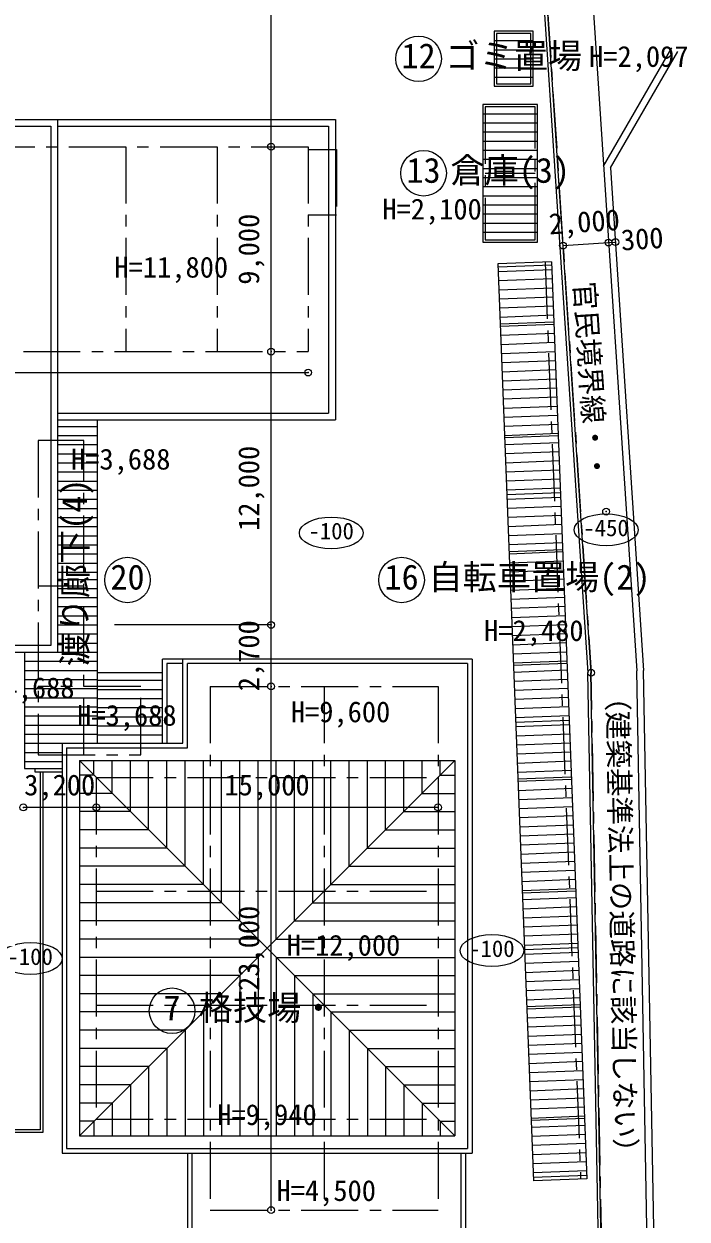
# Model space of a CAD drawing. Units: millimetres at full size, sheet at 1:500. Extents: x -140000 to 140000, y -100000 to 100000.
# Drawn here: x 39486 to 68591, y 7476 to 59963 of the extents above; entities that cross this region are included whole.
import ezdxf
from ezdxf.enums import TextEntityAlignment as Align

# ---------------------------------------------------------------- set-up
doc = ezdxf.new("R2010")
doc.units = ezdxf.units.MM
doc.header["$LTSCALE"] = 500
doc.header["$PDMODE"] = 32
doc.header["$PDSIZE"] = 300
doc.linetypes.add('CHAIN1', pattern=[8, 5, -1, 1, -1])
for name, color, linetype in [('2-B', 7, 'Continuous'), ('5-0', 4, 'CHAIN1'), ('5-3', 6, 'Continuous'), ('5-9', 4, 'Continuous'), ('5-A', 3, 'Continuous'), ('5-B', 7, 'Continuous'), ('5-C', 4, 'Continuous'), ('D-3', 7, 'Continuous'), ('D-8', 7, 'Continuous'), ('D-9', 4, 'Continuous'), ('D-B', 7, 'Continuous')]:
    doc.layers.add(name, color=color, linetype=linetype)
doc.styles.add('ＭＳ ゴシック', font='')
doc.styles.get('ＭＳ ゴシック').set_extended_font_data('MS Gothic')

msp = doc.modelspace()

# ---------------------------------------------------------------- linework, layer by layer
at = {"layer": '2-B'}
for p, q in [((50336.1, 54571.2), (50336.1, 74871.2)), ((50336.1, 45571.2), (50336.1, 54571.2)), ((50336.1, 33571.2), (50336.1, 45571.2)), ((13460.6, 44652.6), (51960.6, 44652.6)), ((50336.1, 30871.2), (50336.1, 33571.2)), ((50336.1, 7871.2), (50336.1, 30871.2)), ((42660.6, 25558.4), (39460.6, 25558.4)), ((57660.6, 25558.4), (42660.6, 25558.4))]:
    msp.add_line(p, q, dxfattribs=at)
at = {"layer": '5-0'}
for p, q in [((60227.3, 59537.7), (60227.3, 57324.7)), ((61739.3, 59537.7), (60227.3, 59537.7)), ((61927.3, 50484.7), (61927.3, 56324.7)), ((43960.6, 54571.2), (43960.6, 45571.2)), ((47960.6, 54571.2), (47960.6, 45571.2)), ((59727.3, 53404.7), (61927.3, 53404.7)), ((51960.6, 51571.2), (53210.6, 51571.2)), ((59727.3, 50484.7), (61927.3, 50484.7)), ((62641.7, 49363.6), (60293.4, 49272.8)), ((62361.1, 49502.8), (63918.2, 9232.9)), ((62738.3, 46865.4), (60390, 46774.6)), ((62834.9, 44367.3), (60486.6, 44276.5)), ((40110.6, 41671.2), (40110.6, 27871.2)), ((42110.6, 41671.2), (40110.6, 41671.2)), ((42110.6, 27871.2), (42110.6, 41671.2)), ((62931.5, 41869.2), (60583.2, 41778.4)), ((63028.1, 39371), (60679.8, 39280.2)), ((63124.6, 36872.9), (60776.4, 36782.1)), ((42110.6, 35271.2), (40110.6, 35271.2)), ((63221.2, 34374.8), (60873, 34284)), ((63317.8, 31876.6), (60969.6, 31785.8)), ((44610.6, 30871.2), (40110.6, 30871.2)), ((44610.6, 27871.2), (44610.6, 30871.2)), ((47660.6, 30871.2), (57660.6, 30871.2)), ((47660.6, 30871.2), (47660.6, 7871.2)), ((52660.6, 30871.2), (52660.6, 7871.2)), ((57660.6, 30871.2), (57660.6, 7871.2)), ((63414.4, 29378.5), (61066.2, 29287.7)), ((40110.6, 27871.2), (44610.6, 27871.2)), ((42660.6, 26871.2), (42660.6, 11871.2)), ((42660.6, 26871.2), (57660.6, 26871.2)), ((63511, 26880.4), (61162.8, 26789.6)), ((63607.6, 24382.2), (61259.4, 24291.4)), ((42660.6, 21871.2), (57660.6, 21871.2)), ((63704.2, 21884.1), (61356, 21793.3)), ((63800.8, 19386), (61452.6, 19295.2)), ((42660.6, 16871.2), (57660.6, 16871.2)), ((63897.4, 16887.8), (61549.2, 16797)), ((63994, 14389.7), (61645.7, 14298.9)), ((42660.6, 11871.2), (57660.6, 11871.2)), ((64090.6, 11891.6), (61742.3, 11800.8)), ((64187.2, 9393.4), (61838.9, 9302.6)), ((47660.6, 7871.2), (57660.6, 7871.2))]:
    msp.add_line(p, q, dxfattribs=at)
at = {"layer": '5-0', "color": 7}
for p, q in [((13460.6, 54571.2), (51960.6, 54571.2)), ((51960.6, 54571.2), (51960.6, 45571.2)), ((39460.6, 45571.2), (51960.6, 45571.2))]:
    msp.add_line(p, q, dxfattribs=at)
at = {"layer": '5-0'}
for points in [[(60227.3, 57324.7), (61739.3, 57324.7), (61739.3, 59537.7)], [(61927.3, 56324.7), (59727.3, 56324.7), (59727.3, 50484.7)], [(51960.6, 54451.2), (53210.6, 54451.2), (53210.6, 51571.2)]]:
    msp.add_lwpolyline(points, dxfattribs=at)
at = {"layer": '5-3', "color": 3}
for p, q in [((61839.3, 59637.7), (60127.3, 59637.7)), ((61839.3, 57224.7), (61839.3, 59637.7)), ((62027.3, 56424.7), (59627.3, 56424.7)), ((62027.3, 50384.7), (62027.3, 56424.7)), ((40960.6, 42871.2), (52860.6, 42871.2)), ((40960.6, 42571.2), (53160.6, 42571.2)), ((46460.6, 28371.2), (46460.6, 32071.2)), ((59160.6, 32071.2), (46460.6, 32071.2)), ((59160.6, 32071.2), (59160.6, 10371.2)), ((58960.6, 31871.2), (46660.6, 31871.2)), ((46660.6, 28171.2), (46660.6, 31871.2)), ((58960.6, 31871.2), (58960.6, 10571.2)), ((41160.6, 28371.2), (46460.6, 28371.2)), ((41160.6, 28371.2), (41160.6, 10371.2)), ((41360.6, 28171.2), (41360.6, 10571.2)), ((41360.6, 28171.2), (46660.6, 28171.2)), ((41360.6, 10571.2), (58960.6, 10571.2)), ((41160.6, 10371.2), (59160.6, 10371.2))]:
    msp.add_line(p, q, dxfattribs=at)
at = {"layer": '5-3'}
for p, q in [((12260.6, 55471.2), (40660.6, 55471.2)), ((11960.6, 32371.2), (40960.6, 32371.2)), ((58400.6, 27611.2), (41920.6, 11131.2)), ((58400.6, 11131.2), (41920.6, 27611.2))]:
    msp.add_line(p, q, dxfattribs=at)
at = {"layer": '5-3', "color": 7}
for p, q in [((42710.6, 35871.2), (42710.6, 42571.2)), ((42710.6, 35871.2), (40960.6, 35871.2)), ((42710.6, 28371.2), (42710.6, 35871.2)), ((39510.6, 32371.2), (39510.6, 27271.2)), ((46460.6, 32071.2), (45560.6, 32071.2)), ((45560.6, 28371.2), (45560.6, 32071.2)), ((45560.6, 31471.2), (42710.6, 31471.2)), ((39510.6, 27271.2), (41160.6, 27271.2)), ((46660.6, 10371.2), (46660.6, 6671.2)), ((58660.6, 10371.2), (58660.6, 6871.2)), ((58860.6, 10371.2), (58860.6, 6671.2))]:
    msp.add_line(p, q, dxfattribs=at)
at = {"layer": '5-3', "color": 3}
for points in [[(60127.3, 59637.7), (60127.3, 57224.7), (61839.3, 57224.7)], [(59627.3, 56424.7), (59627.3, 50384.7), (62027.3, 50384.7)], [(40960.6, 55771.2), (53160.6, 55771.2), (53160.6, 42571.2)], [(40960.6, 55471.2), (52860.6, 55471.2), (52860.6, 42871.2)], [(62635.9, 49513.4), (60287.6, 49422.7), (61844.7, 9152.7)], [(62635.9, 49513.4), (64193, 9243.5), (61844.7, 9152.7)]]:
    msp.add_lwpolyline(points, dxfattribs=at)
at = {"layer": '5-3'}
for points in [[(11960.6, 55771.2), (40960.6, 55771.2), (40960.6, 32371.2)], [(40660.6, 55471.2), (40660.6, 32671.2), (12260.6, 32671.2), (12260.6, 41971.2), (10760.6, 41971.2), (10760.6, 52671.2), (12260.6, 52671.2)], [(41920.6, 27611.2), (41920.6, 11131.2), (58400.6, 11131.2)], [(41920.6, 27611.2), (58400.6, 27611.2), (58400.6, 11131.2)]]:
    msp.add_lwpolyline(points, dxfattribs=at)
at = {"layer": '5-3', "color": 7}
for points in [[(46460.6, 31871.2), (45760.6, 31871.2), (45760.6, 28371.2)], [(46860.6, 10371.2), (46860.6, 6871.2), (58660.6, 6871.2)]]:
    msp.add_lwpolyline(points, dxfattribs=at)
at = {"layer": '5-9'}
for p, q in [((39960.6, 27271.2), (39960.6, 27121.2)), ((39960.6, 27121.2), (41160.6, 27121.2))]:
    msp.add_line(p, q, dxfattribs=at)
at = {"layer": '5-A'}
for centre in [(56808.3, 58431.2), (57027.3, 53404.7), (44033.4, 35541.9), (56063, 35541.9), (45985.6, 16625.7)]:
    msp.add_circle(centre, 1000, dxfattribs=at)
at = {"layer": '5-B'}
msp.add_line((50336.1, 33571.2), (43460.6, 33571.2), dxfattribs=at)
for p in [(50336.1, 54571.2), (50336.1, 45571.2), (51960.6, 44652.6), (50336.1, 33571.2), (50336.1, 30871.2), (39460.6, 25558.4), (42660.6, 25558.4), (57660.6, 25558.4), (50336.1, 7871.2)]:
    msp.add_point(p, dxfattribs=at)
at = {"layer": '5-C'}
for p, q in [((60127.3, 59231.2), (61839.3, 59231.2)), ((60127.3, 58831.2), (61839.3, 58831.2)), ((60127.3, 58431.2), (61839.3, 58431.2)), ((60127.3, 58031.2), (61839.3, 58031.2)), ((60127.3, 57631.2), (61839.3, 57631.2)), ((62027.3, 56004.7), (59627.3, 56004.7)), ((62027.3, 55604.7), (59627.3, 55604.7)), ((62027.3, 55204.7), (59627.3, 55204.7)), ((62027.3, 54804.7), (59627.3, 54804.7)), ((62027.3, 54404.7), (59627.3, 54404.7)), ((62027.3, 54004.7), (59627.3, 54004.7)), ((62027.3, 53604.7), (59627.3, 53604.7)), ((62027.3, 53204.7), (59627.3, 53204.7)), ((62027.3, 52804.7), (59627.3, 52804.7)), ((62027.3, 52404.7), (59627.3, 52404.7)), ((62027.3, 52004.7), (59627.3, 52004.7)), ((62027.3, 51604.7), (59627.3, 51604.7)), ((62027.3, 51204.7), (59627.3, 51204.7)), ((62027.3, 50804.7), (59627.3, 50804.7)), ((62649.4, 49163.7), (60301.2, 49072.9)), ((62664.9, 48764), (60316.6, 48673.2)), ((62680.3, 48364.3), (60332.1, 48273.5)), ((62695.8, 47964.6), (60347.5, 47873.8)), ((62711.2, 47564.9), (60363, 47474.1)), ((62726.7, 47165.2), (60378.4, 47074.4)), ((62742.1, 46765.5), (60393.9, 46674.7)), ((62757.6, 46365.8), (60409.3, 46275)), ((62773, 45966.1), (60424.8, 45875.3)), ((62788.5, 45566.4), (60440.3, 45475.6)), ((62804, 45166.7), (60455.7, 45075.9)), ((62819.4, 44767), (60471.2, 44676.2)), ((62834.9, 44367.3), (60486.6, 44276.5)), ((62850.3, 43967.6), (60502.1, 43876.8)), ((62865.8, 43567.9), (60517.5, 43477.1)), ((62881.2, 43168.2), (60533, 43077.4)), ((62896.7, 42768.5), (60548.4, 42677.7)), ((42710.6, 42271.2), (40960.6, 42271.2)), ((62912.1, 42368.8), (60563.9, 42278)), ((42710.6, 41871.2), (40960.6, 41871.2)), ((42710.6, 41471.2), (40960.6, 41471.2)), ((62927.6, 41969.1), (60579.4, 41878.3)), ((62943.1, 41569.4), (60594.8, 41478.6)), ((42710.6, 41071.2), (40960.6, 41071.2)), ((62958.5, 41169.7), (60610.3, 41078.9)), ((42710.6, 40671.2), (40960.6, 40671.2)), ((62974, 40770), (60625.7, 40679.2)), ((42710.6, 40271.2), (40960.6, 40271.2)), ((62989.4, 40370.3), (60641.2, 40279.5)), ((63004.9, 39970.6), (60656.6, 39879.8)), ((42710.6, 39871.2), (40960.6, 39871.2)), ((42710.6, 39471.2), (40960.6, 39471.2)), ((63020.3, 39570.9), (60672.1, 39480.1)), ((42710.6, 39071.2), (40960.6, 39071.2)), ((63035.8, 39171.2), (60687.5, 39080.4)), ((42710.6, 38671.2), (40960.6, 38671.2)), ((63051.2, 38771.5), (60703, 38680.7)), ((63066.7, 38371.8), (60718.4, 38281)), ((42710.6, 38271.2), (40960.6, 38271.2)), ((42710.6, 37871.2), (40960.6, 37871.2)), ((63082.1, 37972.1), (60733.9, 37881.3)), ((42710.6, 37471.2), (40960.6, 37471.2)), ((63097.6, 37572.4), (60749.4, 37481.6)), ((42710.6, 37071.2), (40960.6, 37071.2)), ((63113.1, 37172.7), (60764.8, 37081.9)), ((63128.5, 36773), (60780.3, 36682.2)), ((42710.6, 36671.2), (40960.6, 36671.2)), ((42710.6, 36271.2), (40960.6, 36271.2)), ((63144, 36373.3), (60795.7, 36282.5)), ((63159.4, 35973.6), (60811.2, 35882.8)), ((40960.6, 35571.2), (42710.6, 35571.2)), ((40960.6, 35171.2), (42710.6, 35171.2)), ((63174.9, 35573.9), (60826.6, 35483.1)), ((63190.3, 35174.2), (60842.1, 35083.4)), ((40960.6, 34771.2), (42710.6, 34771.2)), ((63205.8, 34774.5), (60857.5, 34683.7)), ((40960.6, 34371.2), (42710.6, 34371.2)), ((63221.2, 34374.8), (60873, 34284)), ((40960.6, 33971.2), (42710.6, 33971.2)), ((63236.7, 33975.1), (60888.5, 33884.3)), ((40960.6, 33571.2), (42710.6, 33571.2)), ((40960.6, 33171.2), (42710.6, 33171.2)), ((63252.2, 33575.4), (60903.9, 33484.6)), ((63267.6, 33175.7), (60919.4, 33084.9)), ((40960.6, 32771.2), (42710.6, 32771.2)), ((63283.1, 32776), (60934.8, 32685.2)), ((40960.6, 32371.2), (42710.6, 32371.2)), ((63298.5, 32376.3), (60950.3, 32285.5)), ((39510.6, 31971.2), (42710.6, 31971.2)), ((39510.6, 31571.2), (42710.6, 31571.2)), ((63314, 31976.6), (60965.7, 31885.8)), ((63329.4, 31576.9), (60981.2, 31486.1)), ((39510.6, 31171.2), (42710.6, 31171.2)), ((45560.6, 31121.2), (42710.6, 31121.2)), ((63344.9, 31177.2), (60996.6, 31086.4)), ((39510.6, 30771.2), (42710.6, 30771.2)), ((45560.6, 30721.2), (42710.6, 30721.2)), ((63360.3, 30777.4), (61012.1, 30686.7)), ((39510.6, 30371.2), (42710.6, 30371.2)), ((39510.6, 29971.2), (42710.6, 29971.2)), ((45560.6, 30321.2), (42710.6, 30321.2)), ((45560.6, 29921.2), (42710.6, 29921.2)), ((63375.8, 30377.7), (61027.5, 30287)), ((63391.2, 29978), (61043, 29887.2)), ((39510.6, 29571.2), (42710.6, 29571.2)), ((45560.6, 29521.2), (42710.6, 29521.2)), ((63406.7, 29578.3), (61058.5, 29487.5)), ((39510.6, 29171.2), (42710.6, 29171.2)), ((45560.6, 29121.2), (42710.6, 29121.2)), ((63422.2, 29178.6), (61073.9, 29087.8)), ((39510.6, 28771.2), (42710.6, 28771.2)), ((39510.6, 28371.2), (41160.6, 28371.2)), ((45560.6, 28721.2), (42710.6, 28721.2)), ((63437.6, 28778.9), (61089.4, 28688.1)), ((63453.1, 28379.2), (61104.8, 28288.4)), ((39510.6, 27971.2), (41160.6, 27971.2)), ((63468.5, 27979.5), (61120.3, 27888.7)), ((39510.6, 27571.2), (41160.6, 27571.2)), ((42560.6, 26971.2), (42560.6, 27611.2)), ((43360.6, 26171.2), (43360.6, 27611.2)), ((44160.6, 25371.2), (44160.6, 27611.2)), ((44960.6, 24571.2), (44960.6, 27611.2)), ((45760.6, 23771.2), (45760.6, 27611.2)), ((46560.6, 22971.2), (46560.6, 27611.2)), ((47360.6, 22171.2), (47360.6, 27611.2)), ((48160.6, 21371.2), (48160.6, 27611.2)), ((48960.6, 20571.2), (48960.6, 27611.2)), ((49760.6, 19771.2), (49760.6, 27611.2)), ((50560.6, 19771.2), (50560.6, 27611.2)), ((51360.6, 20571.2), (51360.6, 27611.2)), ((52160.6, 21371.2), (52160.6, 27611.2)), ((52960.6, 22171.2), (52960.6, 27611.2)), ((53760.6, 22971.2), (53760.6, 27611.2)), ((54560.6, 23771.2), (54560.6, 27611.2)), ((55360.6, 24571.2), (55360.6, 27611.2)), ((56160.6, 25371.2), (56160.6, 27611.2)), ((56960.6, 26171.2), (56960.6, 27611.2)), ((57760.6, 26971.2), (57760.6, 27611.2)), ((63484, 27579.8), (61135.7, 27489)), ((42560.6, 26971.2), (41920.6, 26971.2)), ((57760.6, 26971.2), (58400.6, 26971.2)), ((63499.4, 27180.1), (61151.2, 27089.3)), ((63514.9, 26780.4), (61166.6, 26689.6)), ((63530.3, 26380.7), (61182.1, 26289.9)), ((43360.6, 26171.2), (41920.6, 26171.2)), ((56960.6, 26171.2), (58400.6, 26171.2)), ((63545.8, 25981), (61197.6, 25890.2)), ((44160.6, 25371.2), (41920.6, 25371.2)), ((56160.6, 25371.2), (58400.6, 25371.2)), ((63561.3, 25581.3), (61213, 25490.5)), ((63576.7, 25181.6), (61228.5, 25090.8)), ((63592.2, 24781.9), (61243.9, 24691.1)), ((44960.6, 24571.2), (41920.6, 24571.2)), ((55360.6, 24571.2), (58400.6, 24571.2)), ((63607.6, 24382.2), (61259.4, 24291.4)), ((45760.6, 23771.2), (41920.6, 23771.2)), ((54560.6, 23771.2), (58400.6, 23771.2)), ((63623.1, 23982.5), (61274.8, 23891.7)), ((63638.5, 23582.8), (61290.3, 23492)), ((63654, 23183.1), (61305.7, 23092.3)), ((46560.6, 22971.2), (41920.6, 22971.2)), ((53760.6, 22971.2), (58400.6, 22971.2)), ((63669.4, 22783.4), (61321.2, 22692.6)), ((47360.6, 22171.2), (41920.6, 22171.2)), ((52960.6, 22171.2), (58400.6, 22171.2)), ((63684.9, 22383.7), (61336.6, 22292.9)), ((63700.3, 21984), (61352.1, 21893.2)), ((63715.8, 21584.3), (61367.6, 21493.5)), ((48160.6, 21371.2), (41920.6, 21371.2)), ((52160.6, 21371.2), (58400.6, 21371.2)), ((63731.3, 21184.6), (61383, 21093.8)), ((48960.6, 20571.2), (41920.6, 20571.2)), ((51360.6, 20571.2), (58400.6, 20571.2)), ((63746.7, 20784.9), (61398.5, 20694.1)), ((63762.2, 20385.2), (61413.9, 20294.4)), ((63777.6, 19985.5), (61429.4, 19894.7)), ((49760.6, 19771.2), (41920.6, 19771.2)), ((50560.6, 19771.2), (58400.6, 19771.2)), ((63793.1, 19585.8), (61444.8, 19495)), ((49760.6, 18971.2), (41920.6, 18971.2)), ((49760.6, 18971.2), (49760.6, 11131.2)), ((50560.6, 18971.2), (58400.6, 18971.2)), ((50560.6, 18971.2), (50560.6, 11131.2)), ((63808.5, 19186.1), (61460.3, 19095.3)), ((63824, 18786.4), (61475.7, 18695.6)), ((63839.4, 18386.7), (61491.2, 18295.9)), ((48960.6, 18171.2), (41920.6, 18171.2)), ((48960.6, 18171.2), (48960.6, 11131.2)), ((51360.6, 18171.2), (58400.6, 18171.2)), ((51360.6, 18171.2), (51360.6, 11131.2)), ((63854.9, 17987), (61506.7, 17896.2)), ((48160.6, 17371.2), (41920.6, 17371.2)), ((48160.6, 17371.2), (48160.6, 11131.2)), ((52160.6, 17371.2), (58400.6, 17371.2)), ((52160.6, 17371.2), (52160.6, 11131.2)), ((63870.4, 17587.3), (61522.1, 17496.5)), ((63885.8, 17187.6), (61537.6, 17096.8)), ((47360.6, 16571.2), (41920.6, 16571.2)), ((47360.6, 16571.2), (47360.6, 11131.2)), ((52960.6, 16571.2), (58400.6, 16571.2)), ((52960.6, 16571.2), (52960.6, 11131.2)), ((63901.3, 16787.9), (61553, 16697.1)), ((63916.7, 16388.2), (61568.5, 16297.4)), ((46560.6, 15771.2), (41920.6, 15771.2)), ((46560.6, 15771.2), (46560.6, 11131.2)), ((53760.6, 15771.2), (58400.6, 15771.2)), ((53760.6, 15771.2), (53760.6, 11131.2)), ((63932.2, 15988.5), (61583.9, 15897.7)), ((63947.6, 15588.8), (61599.4, 15498)), ((45760.6, 14971.2), (41920.6, 14971.2)), ((45760.6, 14971.2), (45760.6, 11131.2)), ((54560.6, 14971.2), (58400.6, 14971.2)), ((54560.6, 14971.2), (54560.6, 11131.2)), ((63963.1, 15189.1), (61614.8, 15098.3)), ((63978.5, 14789.4), (61630.3, 14698.6)), ((63994, 14389.7), (61645.7, 14298.9)), ((44960.6, 14171.2), (41920.6, 14171.2)), ((44960.6, 14171.2), (44960.6, 11131.2)), ((55360.6, 14171.2), (58400.6, 14171.2)), ((55360.6, 14171.2), (55360.6, 11131.2)), ((64009.4, 13990), (61661.2, 13899.2)), ((44160.6, 13371.2), (41920.6, 13371.2)), ((44160.6, 13371.2), (44160.6, 11131.2)), ((56160.6, 13371.2), (58400.6, 13371.2)), ((56160.6, 13371.2), (56160.6, 11131.2)), ((64024.9, 13590.3), (61676.7, 13499.5)), ((64040.4, 13190.6), (61692.1, 13099.8)), ((64055.8, 12790.9), (61707.6, 12700.1)), ((43360.6, 12571.2), (41920.6, 12571.2)), ((43360.6, 12571.2), (43360.6, 11131.2)), ((56960.6, 12571.2), (58400.6, 12571.2)), ((56960.6, 12571.2), (56960.6, 11131.2)), ((64071.3, 12391.2), (61723, 12300.4)), ((42560.6, 11771.2), (41920.6, 11771.2)), ((42560.6, 11771.2), (42560.6, 11131.2)), ((57760.6, 11771.2), (58400.6, 11771.2)), ((57760.6, 11771.2), (57760.6, 11131.2)), ((64086.7, 11991.5), (61738.5, 11900.7)), ((64102.2, 11591.8), (61753.9, 11501)), ((64117.6, 11192.1), (61769.4, 11101.3)), ((64133.1, 10792.4), (61784.8, 10701.6)), ((64148.5, 10392.7), (61800.3, 10301.9)), ((64164, 9993), (61815.8, 9902.2)), ((64179.5, 9593.3), (61831.2, 9502.5))]:
    msp.add_line(p, q, dxfattribs=at)
at = {"layer": 'D-3', "color": 4}
for p, q in [((40200.6, 27121.2), (40200.6, 11401.2)), ((40320.6, 27121.2), (40320.6, 11281.2)), ((40200.6, 11401.2), (37870.6, 11401.2)), ((40320.6, 11281.2), (37990.6, 11281.2))]:
    msp.add_line(p, q, dxfattribs=at)
at = {"layer": 'D-8'}
for p, q in [((62790.9, 86189.2), (66380.7, 31551)), ((64924.8, 53711.2), (67924.8, 58907.3)), ((65230.1, 53640), (68184.6, 58757.3)), ((65230.1, 53640), (66680.6, 31563.6)), ((66960.3, 31.7), (66380.7, 31551)), ((67250.6, 559.3), (66680.6, 31563.6))]:
    msp.add_line(p, q, dxfattribs=at)
at = {"layer": 'D-8', "linetype": 'CHAIN1'}
msp.add_line((65000, -2146.4), (64381.9, 31467), dxfattribs=at)
msp.add_lwpolyline([(57832.4, 87781.2), (59734.7, 86915.6), (60868.9, 84937.7), (64381.9, 31467)], dxfattribs=at)
at = {"layer": 'D-8', "color": 4}
msp.add_point((64381.9, 31467), dxfattribs=at)
at = {"layer": 'D-9', "color": 7}
for p, q in [((64863.6, -2343.9), (64242, 31461.2)), ((64982.4, -2278.9), (64362, 31466.2))]:
    msp.add_line(p, q, dxfattribs=at)
for points in [[(59635.7, 86806.8), (60731.3, 84896.1), (64242, 31461.2)], [(59720.6, 86900), (60849.2, 84931.7), (64362, 31466.2)]]:
    msp.add_lwpolyline(points, dxfattribs=at)
at = {"layer": 'D-B'}
for p, q in [((63149.2, 50229.2), (65144.9, 50360.4)), ((65144.9, 50360.4), (65444.3, 50380))]:
    msp.add_line(p, q, dxfattribs=at)
for centre, major_axis in [((65038.2, 37746), (1400, 0)), ((52973.6, 37607.8), (-1400, 0)), ((60026.9, 19267.6), (-1400, 0)), ((39763.5, 18917), (-1400, 0))]:
    msp.add_ellipse(centre, major_axis=major_axis, ratio=0.5, dxfattribs=at)
for p in [(65144.9, 50360.4), (65444.3, 50380), (63149.2, 50229.2), (65038.2, 38546)]:
    msp.add_point(p, dxfattribs=at)

# ---------------------------------------------------------------- texts
at = {"layer": '5-A', "style": 'ＭＳ ゴシック'}
for s, p in [('12', (56058.3, 57681.2)), ('ゴミ置場', (57983.3, 57681.2)), ('13', (56277.3, 52654.7)), ('倉庫(3)', (58202.3, 52654.7)), ('自転車置場(2)', (57238, 34791.9)), ('20', (43283.4, 34791.9)), ('16', (55313, 34791.9)), ('格技場・', (47160.6, 15875.7)), ('7', (45610.6, 15875.7))]:
    msp.add_text(s, height=1100, dxfattribs=at).set_placement(p, align=Align.BOTTOM_LEFT)
msp.add_text('渡り廊下(4)', height=1100, rotation=90, dxfattribs=at).set_placement((42585.6, 31746.2), align=Align.BOTTOM_LEFT)
at = {"layer": '5-B', "style": 'ＭＳ ゴシック'}
for s, p in [('H=2,097', (64292.4, 57801.7)), ('H=2,100', (55217.3, 51098.6)), ('H=11,800', (43460.6, 48546.2)), ('H=3,688', (41554, 40117.3)), ('H=2,480', (59683.6, 32589)), ('H=4,688', (37344.5, 30074.4)), ('H=3,688', (41823.1, 28867.5)), ('H=9,600', (51201.4, 29020.3)), ('3,200', (39498.1, 25808.4)), ('15,000', (48285.6, 25808.4)), ('H=12,000', (51019.1, 18768.9)), ('H=9,940', (47973.1, 11331.2)), ('H=4,500', (50573.1, 7996.2))]:
    msp.add_text(s, height=916.4, dxfattribs=at).set_placement(p, align=Align.BOTTOM_LEFT)
for s, p in [('9,000', (50086.1, 48508.7)), ('12,000', (50086.1, 37696.2)), ('2,700', (50086.1, 30658.7)), ('23,000', (50086.1, 17496.2))]:
    msp.add_text(s, height=916.4, rotation=90, dxfattribs=at).set_placement(p, align=Align.BOTTOM_LEFT)
at = {"layer": 'D-8', "style": 'ＭＳ ゴシック'}
msp.add_text('官民境界線・・', height=916.4, rotation=273.759, dxfattribs=at).set_placement((63356.4, 48601.2), align=Align.BOTTOM_LEFT)
at = {"layer": 'D-B', "style": 'ＭＳ ゴシック'}
for s, rotation, p in [('2,000', 3.759, (62571.6, 50441.8)), ('300', 3.759, (65735.6, 49733.8)), ('（建築基準法上の道路に該当しない）', 271.053, (64798, 31021))]:
    msp.add_text(s, height=916.4, rotation=rotation, dxfattribs=at).set_placement(p, align=Align.BOTTOM_LEFT)
at = {"layer": 'D-B', "color": 4, "style": 'ＭＳ ゴシック'}
for s, p in [('-100', (51973.6, 37107.8)), ('-450', (64038.2, 37246)), ('-100', (59026.9, 18767.6)), ('-100', (38763.5, 18417))]:
    msp.add_text(s, height=733.1, dxfattribs=at).set_placement(p, align=Align.BOTTOM_LEFT)

doc.saveas('drawing.dxf')
